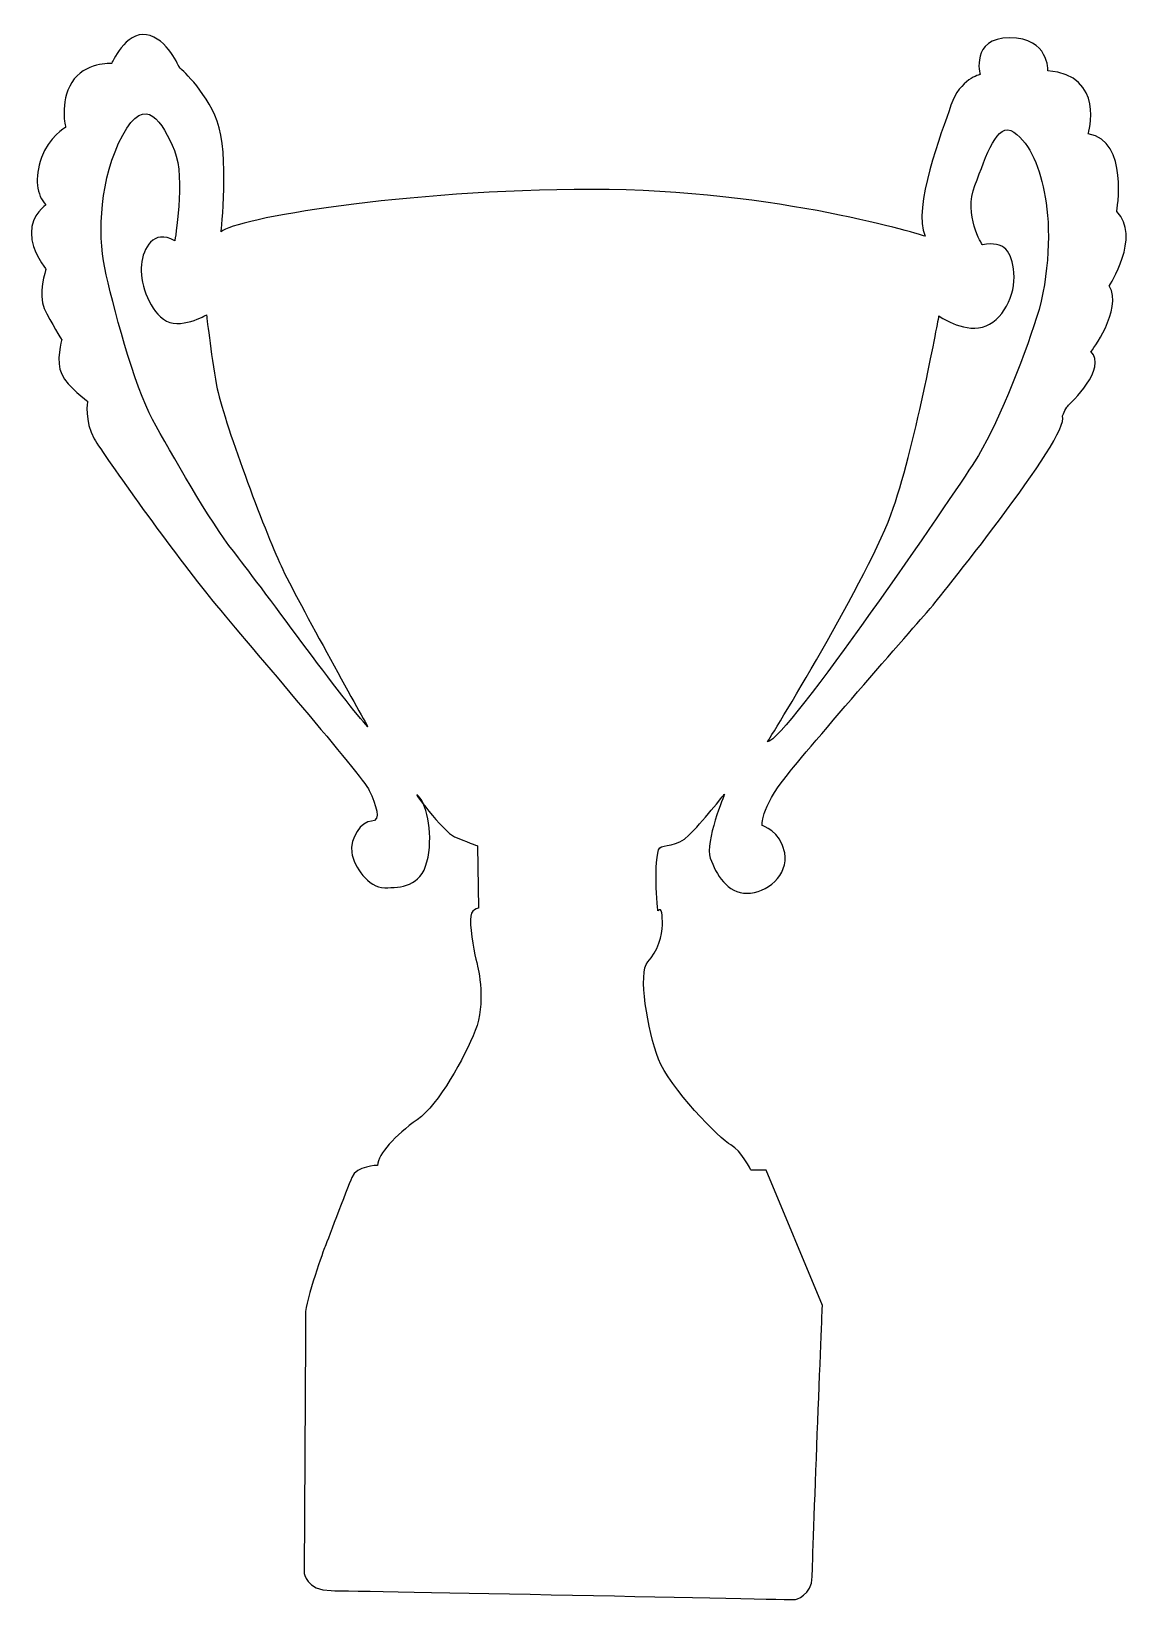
# Model space of a CAD drawing. Header units: centimetres. Extents: x -7.3 to 7.5, y -10.5 to 10.5.
import ezdxf

# ---------------------------------------------------------------- set-up
doc = ezdxf.new("R2010")
doc.units = ezdxf.units.CM
doc.header["$MEASUREMENT"] = 0
doc.layers.add('Camada 1', color=7, linetype='Continuous')

msp = doc.modelspace()

# ---------------------------------------------------------------- linework, layer by layer
at = {"layer": 'Camada 1'}
for points, knots in [([(0.17246, 8.39993), (2.67669, 8.39993), (4.6349, 7.77403), (4.6349, 7.77403), (4.6349, 7.77403), (4.46456, 8.15955), (4.86038, 9.17132), (4.98053, 9.52687), (4.98053, 9.52687), (5.10068, 9.88247), (5.37106, 9.93756), (5.37106, 9.93756), (5.37106, 9.93756), (5.37106, 9.93756), (5.23596, 10.42852), (5.7669, 10.42852), (5.7669, 10.42852), (6.29765, 10.42852), (6.27773, 9.98775), (6.27773, 9.98775), (6.27773, 9.98775), (7.05391, 9.92766), (6.81862, 9.14632), (6.81862, 9.14632), (6.81862, 9.14632), (7.36964, 9.05118), (7.19933, 8.1045), (7.19933, 8.1045), (7.19933, 8.1045), (7.53241, 7.77142), (7.09895, 7.10914), (7.09895, 7.10914), (7.09895, 7.10914), (7.28683, 6.78603), (6.85479, 6.23009), (6.85479, 6.23009), (6.85479, 6.23009), (7.07836, 6.00678), (6.58058, 5.53897), (6.54308, 5.50135), (6.54308, 5.50135), (6.50546, 5.46394), (6.47297, 5.3648), (6.47297, 5.3648), (6.47297, 5.3648), (6.5933, 5.11453), (4.72, 2.8107), (4.72, 2.8107), (4.72, 2.8107), (4.72, 2.8107), (3.16742, 1.03762), (2.79172, 0.56701), (2.79172, 0.56701), (2.41617, 0.09605), (2.4562, -0.11432), (2.4562, -0.11432), (2.4562, -0.11432), (2.4562, -0.11432), (2.70163, -0.18443), (2.75663, -0.47974), (2.75663, -0.47974), (2.8118, -0.77539), (2.51133, -1.02081), (2.25096, -1.02081), (2.25096, -1.02081), (1.9904, -1.02081), (1.83535, -0.76541), (1.76008, -0.55004), (1.76008, -0.55004), (1.68481, -0.33467), (1.9505, 0.30644), (1.9505, 0.30644), (1.9505, 0.30644), (1.9505, 0.30644), (1.63493, -0.08427), (1.47459, -0.24426), (1.47459, -0.24426), (1.31438, -0.40462), (1.12896, -0.36475), (1.08391, -0.40994), (1.08391, -0.40994), (1.03888, -0.45481), (1.03374, -0.74546), (1.03374, -0.84034), (1.03374, -0.84034), (1.03374, -0.93572), (1.05898, -1.25613), (1.05898, -1.25613), (1.05898, -1.25613), (1.11899, -1.19612), (1.11899, -1.31627), (1.11899, -1.44412), (1.11899, -1.44412), (1.11899, -1.57168), (1.05898, -1.8044), (0.92373, -1.93982), (0.92373, -1.93982), (0.78847, -2.07492), (0.92373, -2.86401), (1.06639, -3.23956), (1.06639, -3.23956), (1.20921, -3.61511), (1.89295, -4.31382), (2.03545, -4.38891), (2.03545, -4.38891), (2.17825, -4.46418), (2.30599, -4.72697), (2.30599, -4.72697), (2.30599, -4.72697), (2.30599, -4.72697), (2.50896, -4.72698), (2.50896, -4.72698), (2.50896, -4.72698), (2.50896, -4.72698), (3.26009, -6.53755), (3.26009, -6.53755), (3.26009, -6.53755), (3.26009, -6.53755), (3.12499, -9.91064), (3.12499, -10.16607), (3.12499, -10.16607), (3.12499, -10.42163), (2.89208, -10.47423), (2.89208, -10.47423), (2.89208, -10.47423), (2.89208, -10.47423), (-2.97529, -10.3539), (-3.31354, -10.3539), (-3.31354, -10.3539), (-3.65155, -10.3539), (-3.67406, -10.11345), (-3.67406, -10.11345), (-3.67406, -10.11345), (-3.67406, -10.11345), (-3.65895, -6.96568), (-3.65895, -6.96568), (-3.65895, -6.96568), (-3.65895, -6.96568), (-3.65895, -6.85569), (-3.65895, -6.66025), (-3.65895, -6.66025), (-3.65895, -6.46483), (-3.39863, -5.75876), (-3.39863, -5.75876), (-3.39863, -5.75876), (-3.39863, -5.75876), (-3.09804, -4.97742), (-3.03795, -4.82206), (-3.03795, -4.82206), (-2.97778, -4.66701), (-2.6923, -4.66185), (-2.6923, -4.66185), (-2.6923, -4.66185), (-2.6923, -4.51162), (-2.45193, -4.25622), (-2.16163, -4.05098), (-2.16163, -4.05098), (-1.87109, -3.84543), (-1.53049, -3.21945), (-1.38518, -2.85885), (-1.38518, -2.85885), (-1.23979, -2.49825), (-1.34015, -2.03745), (-1.36515, -1.94723), (-1.36515, -1.94723), (-1.39015, -1.85717), (-1.45032, -1.53162), (-1.45032, -1.37626), (-1.45032, -1.37626), (-1.45032, -1.22121), (-1.34015, -1.22106), (-1.34015, -1.22106), (-1.34015, -1.22106), (-1.34015, -1.22106), (-1.3551, -0.38471), (-1.3551, -0.38471), (-1.3551, -0.38471), (-1.3551, -0.38471), (-1.51538, -0.3247), (-1.66061, -0.26456), (-1.66061, -0.26456), (-1.80576, -0.20442), (-2.27156, 0.40645), (-2.14652, 0.28151), (-2.14652, 0.28151), (-2.02129, 0.15623), (-1.9461, -0.26954), (-2.03119, -0.60006), (-2.03119, -0.60006), (-2.11644, -0.93074), (-2.37682, -0.94553), (-2.59719, -0.94553), (-2.59719, -0.94553), (-2.81756, -0.94553), (-3.00806, -0.6652), (-3.03799, -0.47494), (-3.03799, -0.47494), (-3.06797, -0.28449), (-2.90771, -0.0542), (-2.77261, -0.0542), (-2.77261, -0.0542), (-2.63735, -0.0542), (-2.71252, 0.16614), (-2.80261, 0.35659), (-2.80261, 0.35659), (-2.89275, 0.54685), (-4.3953, 2.27956), (-4.89615, 2.89074), (-4.89615, 2.89074), (-5.39701, 3.50158), (-6.34869, 4.829), (-6.48378, 5.06204), (-6.48378, 5.06204), (-6.61896, 5.29477), (-6.57392, 5.5653), (-6.57392, 5.5653), (-6.57392, 5.5653), (-6.57392, 5.5653), (-6.83689, 5.76054), (-6.91939, 5.92574), (-6.91939, 5.92574), (-7.00207, 6.09116), (-6.91939, 6.39162), (-6.91939, 6.39162), (-6.91939, 6.39162), (-6.91939, 6.39162), (-7.06221, 6.61704), (-7.1523, 6.8049), (-7.1523, 6.8049), (-7.2426, 6.99252), (-7.12986, 7.33076), (-7.12986, 7.33076), (-7.12986, 7.33076), (-7.12986, 7.33076), (-7.32517, 7.57112), (-7.32517, 7.81898), (-7.32517, 7.81898), (-7.32517, 8.06692), (-7.12983, 8.19461), (-7.12983, 8.19461), (-7.12983, 8.19461), (-7.25376, 8.31862), (-7.28768, 8.55529), (-7.18992, 8.82575), (-7.18992, 8.82575), (-7.09237, 9.0961), (-6.86678, 9.23138), (-6.86678, 9.23138), (-6.86678, 9.23138), (-6.86678, 9.23138), (-6.94954, 9.5619), (-6.78418, 9.83225), (-6.78418, 9.83225), (-6.61892, 10.10287), (-6.25075, 10.08776), (-6.25075, 10.08776), (-6.25075, 10.08776), (-6.25075, 10.08776), (-6.06298, 10.51606), (-5.78506, 10.47095), (-5.78506, 10.47095), (-5.50706, 10.426), (-5.3418, 10.02769), (-5.3418, 10.02769), (-5.3418, 10.02769), (-5.3418, 10.02769), (-5.00372, 9.74967), (-4.83854, 9.31396), (-4.83854, 9.31396), (-4.6732, 8.87824), (-4.78586, 7.83393), (-4.78586, 7.83393), (-4.78586, 7.83393), (-4.61312, 8.00683), (-2.3318, 8.39993), (0.17246, 8.39993)], [0, 0, 0, 0, 0.01428571, 0.01428571, 0.01428571, 0.01428571, 0.02857143, 0.02857143, 0.02857143, 0.02857143, 0.04285714, 0.04285714, 0.04285714, 0.04285714, 0.05714286, 0.05714286, 0.05714286, 0.05714286, 0.07142857, 0.07142857, 0.07142857, 0.07142857, 0.08571429, 0.08571429, 0.08571429, 0.08571429, 0.1, 0.1, 0.1, 0.1, 0.11428571, 0.11428571, 0.11428571, 0.11428571, 0.12857143, 0.12857143, 0.12857143, 0.12857143, 0.14285714, 0.14285714, 0.14285714, 0.14285714, 0.15714286, 0.15714286, 0.15714286, 0.15714286, 0.17142857, 0.17142857, 0.17142857, 0.17142857, 0.18571429, 0.18571429, 0.18571429, 0.18571429, 0.2, 0.2, 0.2, 0.2, 0.21428571, 0.21428571, 0.21428571, 0.21428571, 0.22857143, 0.22857143, 0.22857143, 0.22857143, 0.24285714, 0.24285714, 0.24285714, 0.24285714, 0.25714286, 0.25714286, 0.25714286, 0.25714286, 0.27142857, 0.27142857, 0.27142857, 0.27142857, 0.28571429, 0.28571429, 0.28571429, 0.28571429, 0.3, 0.3, 0.3, 0.3, 0.31428571, 0.31428571, 0.31428571, 0.31428571, 0.32857143, 0.32857143, 0.32857143, 0.32857143, 0.34285714, 0.34285714, 0.34285714, 0.34285714, 0.35714286, 0.35714286, 0.35714286, 0.35714286, 0.37142857, 0.37142857, 0.37142857, 0.37142857, 0.38571429, 0.38571429, 0.38571429, 0.38571429, 0.4, 0.4, 0.4, 0.4, 0.41428571, 0.41428571, 0.41428571, 0.41428571, 0.42857143, 0.42857143, 0.42857143, 0.42857143, 0.44285714, 0.44285714, 0.44285714, 0.44285714, 0.45714286, 0.45714286, 0.45714286, 0.45714286, 0.47142857, 0.47142857, 0.47142857, 0.47142857, 0.48571429, 0.48571429, 0.48571429, 0.48571429, 0.5, 0.5, 0.5, 0.5, 0.51428571, 0.51428571, 0.51428571, 0.51428571, 0.52857143, 0.52857143, 0.52857143, 0.52857143, 0.54285714, 0.54285714, 0.54285714, 0.54285714, 0.55714286, 0.55714286, 0.55714286, 0.55714286, 0.57142857, 0.57142857, 0.57142857, 0.57142857, 0.58571429, 0.58571429, 0.58571429, 0.58571429, 0.6, 0.6, 0.6, 0.6, 0.61428571, 0.61428571, 0.61428571, 0.61428571, 0.62857143, 0.62857143, 0.62857143, 0.62857143, 0.64285714, 0.64285714, 0.64285714, 0.64285714, 0.65714286, 0.65714286, 0.65714286, 0.65714286, 0.67142857, 0.67142857, 0.67142857, 0.67142857, 0.68571429, 0.68571429, 0.68571429, 0.68571429, 0.7, 0.7, 0.7, 0.7, 0.71428571, 0.71428571, 0.71428571, 0.71428571, 0.72857143, 0.72857143, 0.72857143, 0.72857143, 0.74285714, 0.74285714, 0.74285714, 0.74285714, 0.75714286, 0.75714286, 0.75714286, 0.75714286, 0.77142857, 0.77142857, 0.77142857, 0.77142857, 0.78571429, 0.78571429, 0.78571429, 0.78571429, 0.8, 0.8, 0.8, 0.8, 0.81428571, 0.81428571, 0.81428571, 0.81428571, 0.82857143, 0.82857143, 0.82857143, 0.82857143, 0.84285714, 0.84285714, 0.84285714, 0.84285714, 0.85714286, 0.85714286, 0.85714286, 0.85714286, 0.87142857, 0.87142857, 0.87142857, 0.87142857, 0.88571429, 0.88571429, 0.88571429, 0.88571429, 0.9, 0.9, 0.9, 0.9, 0.91428571, 0.91428571, 0.91428571, 0.91428571, 0.92857143, 0.92857143, 0.92857143, 0.92857143, 0.94285714, 0.94285714, 0.94285714, 0.94285714, 0.95714286, 0.95714286, 0.95714286, 0.95714286, 0.97142857, 0.97142857, 0.97142857, 0.97142857, 1, 1, 1, 1]), ([(-5.40687, 7.71394), (-5.40687, 7.71394), (-5.25664, 8.54523), (-5.41192, 8.92089), (-5.41192, 8.92089), (-5.5672, 9.29652), (-5.79744, 9.69718), (-6.10328, 9.12637), (-6.10328, 9.12637), (-6.40872, 8.55532), (-6.43861, 7.81898), (-6.34357, 7.35321), (-6.34357, 7.35321), (-6.24827, 6.88749), (-5.94275, 5.75552), (-5.70246, 5.31981), (-5.70246, 5.31981), (-5.46209, 4.88417), (-4.92617, 3.93749), (-4.62066, 3.55694), (-4.62066, 3.55694), (-4.31507, 3.17623), (-3.08555, 1.47086), (-2.82258, 1.20807), (-2.82258, 1.20807), (-2.82258, 1.20807), (-3.76918, 2.90074), (-3.98455, 3.36167), (-3.98455, 3.36167), (-4.19992, 3.82231), (-4.76573, 5.33475), (-4.84593, 5.7757), (-4.84593, 5.7757), (-4.92618, 6.21623), (-4.98119, 6.72214), (-4.98119, 6.72214), (-4.98119, 6.72214), (-4.98119, 6.72214), (-5.34676, 6.50677), (-5.55708, 6.66205), (-5.55708, 6.66205), (-5.76764, 6.81725), (-5.8777, 7.17296), (-5.85286, 7.39331), (-5.85286, 7.39331), (-5.82769, 7.61358), (-5.69741, 7.87407), (-5.40687, 7.71394)], [0, 0, 0, 0, 0.07692308, 0.07692308, 0.07692308, 0.07692308, 0.15384615, 0.15384615, 0.15384615, 0.15384615, 0.23076923, 0.23076923, 0.23076923, 0.23076923, 0.30769231, 0.30769231, 0.30769231, 0.30769231, 0.38461538, 0.38461538, 0.38461538, 0.38461538, 0.46153846, 0.46153846, 0.46153846, 0.46153846, 0.53846154, 0.53846154, 0.53846154, 0.53846154, 0.61538462, 0.61538462, 0.61538462, 0.61538462, 0.69230769, 0.69230769, 0.69230769, 0.69230769, 0.76923077, 0.76923077, 0.76923077, 0.76923077, 0.84615385, 0.84615385, 0.84615385, 0.84615385, 1, 1, 1, 1]), ([(5.29595, 4.75386), (5.57646, 5.18468), (5.94701, 6.11617), (6.12751, 6.68706), (6.12751, 6.68706), (6.30764, 7.25803), (6.3128, 7.90912), (6.24266, 8.2948), (6.24266, 8.2948), (6.17255, 8.6804), (6.04742, 9.01103), (5.82192, 9.16631), (5.82192, 9.16631), (5.59644, 9.32151), (5.45635, 8.85572), (5.30098, 8.45508), (5.30098, 8.45508), (5.14578, 8.05442), (5.40118, 7.65868), (5.40118, 7.65868), (5.40118, 7.65868), (5.70677, 7.71393), (5.79202, 7.57359), (5.82192, 7.28305), (5.82192, 7.28305), (5.852, 6.99248), (5.67169, 6.62715), (5.40118, 6.55695), (5.40118, 6.55695), (5.1308, 6.48665), (4.82023, 6.707), (4.82023, 6.707), (4.82023, 6.707), (4.82023, 6.707), (4.51964, 5.04433), (4.20904, 4.13271), (4.20904, 4.13271), (3.89863, 3.22125), (2.52634, 1.00761), (2.52634, 1.00761), (2.52634, 1.00761), (2.78175, 1.03255), (5.0156, 4.32315), (5.29595, 4.75386)], [0, 0, 0, 0, 0.08333333, 0.08333333, 0.08333333, 0.08333333, 0.16666667, 0.16666667, 0.16666667, 0.16666667, 0.25, 0.25, 0.25, 0.25, 0.33333333, 0.33333333, 0.33333333, 0.33333333, 0.41666667, 0.41666667, 0.41666667, 0.41666667, 0.5, 0.5, 0.5, 0.5, 0.58333333, 0.58333333, 0.58333333, 0.58333333, 0.66666667, 0.66666667, 0.66666667, 0.66666667, 0.75, 0.75, 0.75, 0.75, 0.83333333, 0.83333333, 0.83333333, 0.83333333, 1, 1, 1, 1])]:
    msp.add_open_spline(points, degree=3, knots=knots, dxfattribs=at)

doc.saveas('drawing.dxf')
